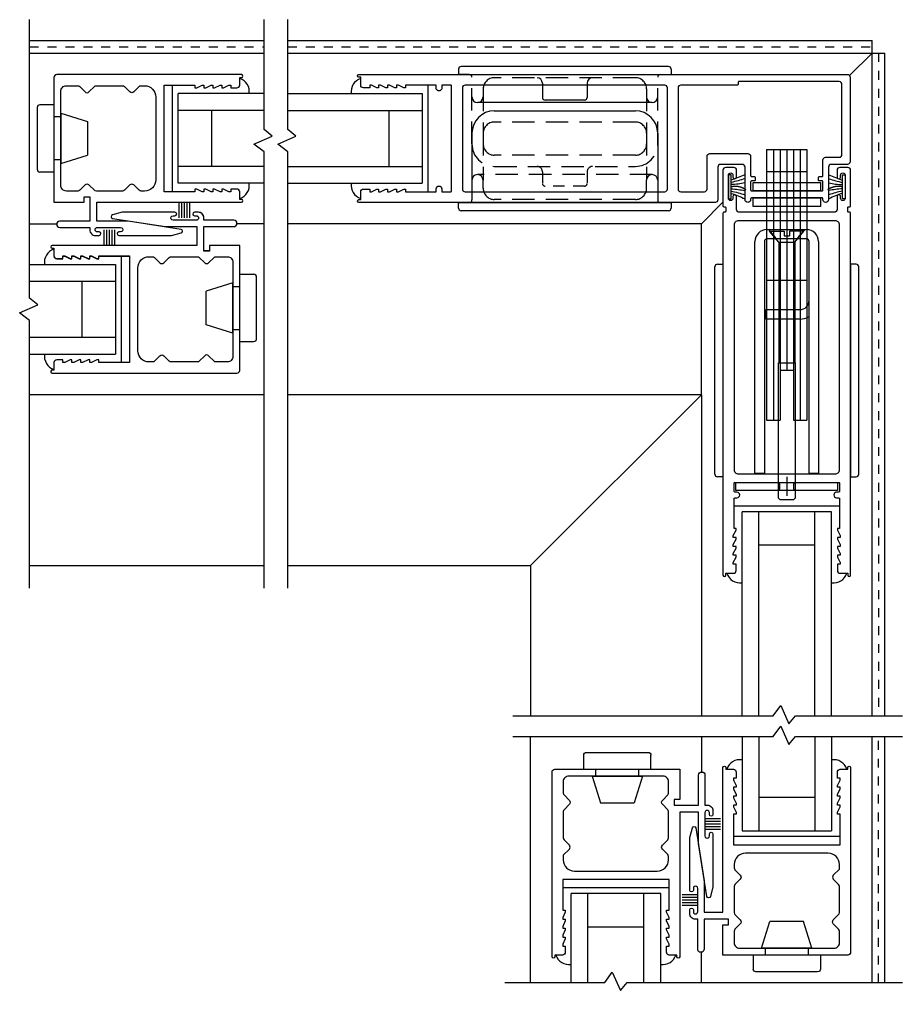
# Model space of a CAD drawing. Extents: x -28 to 139, y -71 to 44.
# Drawn here: x 4.92 to 14.79, y 32.75 to 43.6 of the extents above; entities that cross this region are included whole.
import ezdxf

# ---------------------------------------------------------------- set-up
doc = ezdxf.new("R2010")
doc.units = 0
doc.header["$MEASUREMENT"] = 0
doc.linetypes.add('HIDDEN', pattern=[0.375, 0.25, -0.125])
doc.layers.get('0').update_dxf_attribs({"linetype": 'CONTINUOUS'})
for name, color, linetype in [('FLUSH_PULLS', 5, 'CONTINUOUS'), ('GLASS-VINYL', 7, 'CONTINUOUS'), ('MISC', 7, 'CONTINUOUS'), ('SASH', 5, 'CONTINUOUS'), ('SEAL', 7, 'CONTINUOUS'), ('SILL-PAN', 7, 'CONTINUOUS'), ('VENT', 5, 'CONTINUOUS')]:
    doc.layers.add(name, color=color, linetype=linetype)
doc.styles.get("Standard").update_dxf_attribs({"font": 'simplex.shx'})

# ---------------------------------------------------------------- blocks, each defined once
blk = doc.blocks.new('A$C1D443341')
for p, q in [((0, 0.719), (0, 0.031)), ((0.188, 0.75), (0.031, 0.75)), ((0.188, 0.75), (0.188, 0)), ((0.264, 0.656), (0.562, 0.563)), ((0.264, 0.656), (0.264, 0.094)), ((0.264, 0.615), (0.188, 0.615)), ((0.562, 0.563), (0.562, 0.187)), ((0.264, 0.135), (0.188, 0.135)), ((0.264, 0.094), (0.562, 0.187)), ((0.188, 0), (0.031, 0))]:
    blk.add_line(p, q)
for centre, start, end in [((0.031, 0.719), 90, 180), ((0.031, 0.031), 180, 270)]:
    blk.add_arc(centre, 0.031, start, end)
blk = doc.blocks.new('3006 STD POST-INTERLOCKER')
for points in [[(-2.074, -0.666), (-2.074, -0.58, -0.414214), (-2.043, -0.55), (-1.974, -0.55), (-1.974, -0.58), (-1.954, -0.58), (-1.894, -0.55), (-1.874, -0.55), (-1.874, -0.58), (-1.854, -0.58), (-1.794, -0.55), (-1.774, -0.55), (-1.774, -0.58), (-1.754, -0.58), (-1.694, -0.55), (-1.674, -0.55), (-1.674, -0.58), (-1.654, -0.58), (-1.594, -0.55), (-1.574, -0.55), (-1.574, -0.58), (-1.231, -0.58), (-1.231, 0.61), (-1.574, 0.61), (-1.574, 0.581), (-1.594, 0.581), (-1.654, 0.61), (-1.674, 0.61), (-1.674, 0.581), (-1.694, 0.581), (-1.754, 0.61), (-1.774, 0.61), (-1.774, 0.581), (-1.794, 0.581), (-1.854, 0.61), (-1.874, 0.61), (-1.874, 0.581), (-1.894, 0.581), (-1.954, 0.61), (-1.974, 0.61), (-1.974, 0.581), (-2.043, 0.581, -0.414214), (-2.074, 0.611), (-2.074, 0.696), (-2.094, 0.696, -0.999996), (-2.094, 0.728), (-0.031, 0.728, -0.414214), (0, 0.697), (0, -0.697), (-0.338, -0.697), (-0.338, -0.635), (-0.4, -0.635), (-0.4, -0.908), (-0.066, -0.908, -1), (-0.066, -0.979), (-0.4, -0.979), (-0.4, -1.006, -0.414214), (-0.462, -1.068), (-0.504, -1.068, -1), (-0.504, -1.028), (-0.484, -1.028, 0.999996), (-0.484, -0.979), (-0.744, -0.979, 1.000003), (-0.744, -1.028), (-0.724, -1.028, -0.999994), (-0.724, -1.068), (-1.312, -1.068), (-1.422, -1.039, -0.811415), (-1.42, -1), (-0.828, -0.908), (-0.478, -0.908), (-0.478, -0.697), (-2.094, -0.697, -0.999996), (-2.094, -0.666), (-2.074, -0.666)], [(-0.891, 0.535), (-0.96, 0.604), (-1.012, 0.604, 0.414214), (-1.137, 0.479), (-1.137, -0.447, 0.414214), (-1.012, -0.572), (-0.973, -0.572, 0.198912), (-0.951, -0.563), (-0.891, -0.504, -0.414214), (-0.847, -0.504), (-0.787, -0.563, 0.198912), (-0.765, -0.572), (-0.473, -0.572, 0.198912), (-0.451, -0.563), (-0.391, -0.504, -0.414214), (-0.347, -0.504), (-0.287, -0.563, 0.198912), (-0.265, -0.572), (-0.138, -0.572, 0.414214), (-0.076, -0.51), (-0.076, 0.542, 0.414214), (-0.138, 0.604), (-0.265, 0.604, 0.198912), (-0.287, 0.594), (-0.347, 0.535, -0.414214), (-0.391, 0.535), (-0.451, 0.594, 0.198912), (-0.473, 0.604), (-0.765, 0.604, 0.198912), (-0.787, 0.594), (-0.847, 0.535)]]:
    blk.add_lwpolyline(points, format="xyb")
blk.add_arc((-0.869, 0.557), 0.031, 225.0005, 315.0002)
blk = doc.blocks.new('A$C38BD2A69')
at = {"layer": 'FLUSH_PULLS'}
for p, q in [((0, 0.03), (0, 2.345)), ((0.03, 2.375), (0.09, 2.375)), ((0.09, 2.375), (0.09, 0)), ((0.865, 2.225), (0.12, 2.225)), ((1.115, 1.975), (1.115, 0.4)), ((0.865, 0.15), (0.12, 0.15)), ((0.09, 0), (0.03, 0))]:
    blk.add_line(p, q, dxfattribs=at)
at = {"layer": 'FLUSH_PULLS', "linetype": 'HIDDEN'}
for p, q in [((0.25, 2.1), (0.34, 2.1)), ((0.865, 2.1), (0.34, 2.1)), ((0.403, 0.213), (0.403, 2.163)), ((0.125, 0.4), (0.125, 1.975)), ((0.99, 0.4), (0.99, 1.975)), ((0.25, 0.275), (0.34, 0.275)), ((0.865, 0.275), (0.34, 0.275))]:
    blk.add_line(p, q, dxfattribs=at)
at = {"layer": 'FLUSH_PULLS'}
for centre, radius, start, end in [((0.03, 2.345), 0.03, 90, 180), ((0.12, 2.255), 0.03, 180, 270), ((0.34, 2.163), 0.0625, 0, 90), ((0.865, 1.975), 0.25, 0, 90), ((0.34, 2.163), 0.0625, 270, 0), ((0.865, 0.4), 0.25, 270, 0), ((0.34, 0.213), 0.0625, 0, 90), ((0.12, 0.12), 0.03, 90, 180), ((0.34, 0.213), 0.0625, 270, 360), ((0.03, 0.03), 0.03, 180, 270)]:
    blk.add_arc(centre, radius, start, end, dxfattribs=at)
at = {"layer": 'FLUSH_PULLS', "linetype": 'HIDDEN'}
for centre, start, end in [((0.25, 1.975), 90, 180), ((0.865, 1.975), 0, 90), ((0.25, 0.4), 180, 270), ((0.865, 0.4), 270, 0)]:
    blk.add_arc(centre, 0.125, start, end, dxfattribs=at)
blk = doc.blocks.new('A$C1E0F2519')
at = {"layer": 'FLUSH_PULLS'}
for p, q in [((1.245, 2.255), (1.245, 2.375)), ((1.305, 2.375), (1.245, 2.375)), ((1.335, 0.03), (1.335, 2.345)), ((0.932, 0.213), (0.932, 2.163)), ((1.245, 0.12), (1.245, 0)), ((1.305, 0), (1.245, 0))]:
    blk.add_line(p, q, dxfattribs=at)
at = {"layer": 'FLUSH_PULLS', "linetype": 'HIDDEN'}
for p, q in [((0.47, 2.225), (1.215, 2.225)), ((1.085, 2.1), (0.47, 2.1)), ((0.995, 2.1), (0.995, 2.1)), ((0.22, 1.975), (0.22, 0.4)), ((0.345, 0.4), (0.345, 1.975)), ((1.21, 0.4), (1.21, 1.975)), ((1.085, 0.275), (0.47, 0.275)), ((0.995, 0.275), (0.995, 0.275)), ((0.47, 0.15), (1.215, 0.15))]:
    blk.add_line(p, q, dxfattribs=at)
at = {"layer": 'FLUSH_PULLS', "linetype": 'HIDDEN', "ltscale": 0.5}
for p, q in [((0.16, 1.438), (0.03, 1.438)), ((0, 0.968), (0, 1.408)), ((0.16, 0.938), (0.03, 0.938))]:
    blk.add_line(p, q, dxfattribs=at)
at = {"layer": 'FLUSH_PULLS', "ltscale": 0.5}
for p, q in [((1.15, 1.438), (0.99, 1.438)), ((0.96, 0.968), (0.96, 1.408)), ((1.15, 0.938), (0.99, 0.938))]:
    blk.add_line(p, q, dxfattribs=at)
at = {"layer": 'FLUSH_PULLS'}
for centre, radius, start, end in [((1.305, 2.345), 0.03, 0, 90), ((0.995, 2.163), 0.0625, 90, 180), ((1.215, 2.255), 0.03, 270, 0), ((0.995, 2.163), 0.0625, 180, 270), ((0.995, 0.213), 0.0625, 90, 180), ((0.995, 0.213), 0.0625, 180, 270), ((1.215, 0.12), 0.03, 0, 90), ((1.215, 0.12), 0.03, 0, 90), ((1.305, 0.03), 0.03, 270, 0)]:
    blk.add_arc(centre, radius, start, end, dxfattribs=at)
at = {"layer": 'FLUSH_PULLS', "linetype": 'HIDDEN'}
for centre, radius, start, end in [((0.47, 1.975), 0.25, 90, 180), ((0.47, 1.975), 0.125, 90, 180), ((1.085, 1.975), 0.125, 0, 90), ((0.47, 0.4), 0.25, 180, 270), ((0.47, 0.4), 0.125, 180, 270), ((1.085, 0.4), 0.125, 270, 0)]:
    blk.add_arc(centre, radius, start, end, dxfattribs=at)
at = {"layer": 'FLUSH_PULLS', "linetype": 'HIDDEN', "ltscale": 0.5}
for centre, radius, start, end in [((0.03, 1.408), 0.03, 90, 180), ((0.16, 1.498), 0.06, 270, 0), ((0.03, 0.968), 0.03, 180, 270), ((0.16, 0.878), 0.06, 0, 90)]:
    blk.add_arc(centre, radius, start, end, dxfattribs=at)
at = {"layer": 'FLUSH_PULLS', "ltscale": 0.5}
for centre, radius, start, end in [((0.99, 1.408), 0.03, 90, 180), ((1.15, 1.498), 0.06, 270, 0), ((0.99, 0.968), 0.03, 180, 270), ((1.15, 0.878), 0.06, 0, 90)]:
    blk.add_arc(centre, radius, start, end, dxfattribs=at)
blk = doc.blocks.new('3771 CORNER LEAD STILE')
for points in [[(0.932, -0.038), (0.932, 0.69, -0.414214), (0.992, 0.75), (1.48, 0.75, -0.414214), (1.54, 0.69), (1.54, -0.04, 0.414214), (1.6, -0.1), (9.515, -0.1), (9.555, -0.1, 0.999996), (9.555, -0.036), (9.515, -0.036), (9.515, 0.138, 0.414214), (9.453, 0.2), (9.315, 0.2), (9.315, 0.14), (9.275, 0.14), (9.155, 0.2), (9.115, 0.2), (9.115, 0.14), (9.075, 0.14), (8.955, 0.2), (8.915, 0.2), (8.915, 0.14), (8.875, 0.14), (8.755, 0.2), (8.715, 0.2), (8.715, 0.14), (8.675, 0.14), (8.555, 0.2), (8.515, 0.2), (8.515, 0.14), (7.829, 0.14), (7.829, 0.204, 0.999996), (7.705, 0.204), (7.705, 0.14), (7.505, 0.14, -0.414214), (7.485, 0.16), (7.485, 2.5, -0.414214), (7.505, 2.52), (7.705, 2.52), (7.705, 2.456, 1.000005), (7.829, 2.456), (7.829, 2.52), (8.515, 2.52), (8.515, 2.46), (8.555, 2.46), (8.675, 2.52), (8.715, 2.52), (8.715, 2.46), (8.755, 2.46), (8.875, 2.52), (8.915, 2.52), (8.915, 2.46), (8.955, 2.46), (9.075, 2.52), (9.115, 2.52), (9.115, 2.46), (9.155, 2.46), (9.275, 2.52), (9.315, 2.52), (9.315, 2.46), (9.453, 2.46, 0.414214), (9.515, 2.522), (9.515, 2.696), (9.555, 2.696, 1), (9.555, 2.76), (-1.353, 2.76, 0.414214), (-1.413, 2.7), (-1.413, 0.81, 0.414214), (-1.353, 0.75), (-0.992, 0.75, -0.414214), (-0.932, 0.69), (-0.932, -0.038, 1), (-0.808, -0.038), (-0.808, -0.02, -0.414214), (-0.788, 0), (0.788, 0, -0.414214), (0.808, -0.02), (0.808, -0.038, 1)], [(0.788, 0.48), (0.728, 0.48, 0.414214), (0.708, 0.46), (0.708, 0.4, 0.414214), (0.728, 0.38), (0.788, 0.38, -0.414214), (0.808, 0.36), (0.808, 0.18, -0.414214), (0.788, 0.16), (-0.788, 0.16, -0.414214), (-0.808, 0.18), (-0.808, 0.36, -0.414214), (-0.788, 0.38), (-0.728, 0.38, 0.414214), (-0.708, 0.4), (-0.708, 0.46, 0.414214), (-0.728, 0.48), (-0.788, 0.48, -0.414214), (-0.808, 0.5), (-0.808, 0.85, 0.414214), (-0.868, 0.91), (-1.173, 0.91, -0.414214), (-1.233, 0.97), (-1.233, 2.53, -0.381225), (-1.173, 2.6), (1.067, 2.6, -0.414214), (1.087, 2.58), (1.087, 2.54, 0.414214), (1.107, 2.52), (2.367, 2.52, -0.414214), (2.427, 2.46), (2.427, 0.2, -0.414214), (2.367, 0.14), (1.84, 0.14, -0.414214), (1.78, 0.2), (1.78, 0.93, 0.414214), (1.72, 0.99), (0.868, 0.99, 0.414214), (0.808, 0.93), (0.808, 0.5, -0.414214)], [(2.727, 0.14, -0.414214), (2.667, 0.2), (2.667, 2.46, -0.414214), (2.727, 2.52), (7.185, 2.52, -0.414214), (7.245, 2.46), (7.245, 0.2, -0.414214), (7.185, 0.14)]]:
    blk.add_lwpolyline(points, format="xyb", close=True)
blk = doc.blocks.new('*U82')
for centre, radius, start, end in [((-0.303, 1.135), 1.112, 287.4409, 295.9325), ((-0.19, 1.188), 1.16, 280.9256, 288.7507), ((-0.031, 1.124), 1.102, 273.1709, 281.1969), ((-0.031, -1.124), 1.102, 78.8031, 86.8291), ((-0.19, -1.188), 1.16, 71.2493, 79.0744), ((-0.303, -1.135), 1.112, 64.0675, 72.5591)]:
    blk.add_arc(centre, radius, start, end)
at = {"layer": 'SEAL'}
blk.add_lwpolyline([(0, -0.135), (0, 0.135), (0.03, 0.135), (0.03, -0.135)], close=True, dxfattribs=at)
at = {"layer": 'SEAL', "const_width": 0.015}
blk.add_lwpolyline([(0.03, 0, 0.219791), (0.196, 0.034)], format="xyb", dxfattribs=at)
at = {"flags": 9}
for tag, p in [('MANUFACTURER_PART_#', (0, -0.199)), ('FLEETWOOD_PART_#', (-0.001, -0.249))]:
    blk.add_attdef(tag, p, '', height=0.0312, dxfattribs=at)
blk = doc.blocks.new('Archetype_Latch_for_3707')
for p, q in [((-2.954, 0.713), (-2.954, 0.773)), ((-2.924, 0.803), (-0.609, 0.803)), ((-0.579, 0.773), (-0.579, 0.713)), ((-0.579, 0.713), (-2.954, 0.713)), ((-3.106, -0.568), (-3.106, 0.568)), ((-3.106, 0.568), (-3.016, 0.568)), ((-3.016, 0.568), (-3.016, -0.568)), ((-2.918, 0.25), (-2.918, 0.355)), ((-2.918, 0.355), (-0.328, 0.355)), ((-0.328, 0.25), (-2.918, 0.25)), ((0.7, 0.225), (-2.32, 0.225)), ((-2.32, 0.225), (-2.32, 0.075)), ((-1.193, 0.235), (-1.088, 0.235)), ((-1.193, -0.145), (-1.193, 0.235)), ((-1.088, -0.145), (-1.088, 0.235)), ((-0.762, -0.225), (-0.762, 0.225)), ((-0.298, -0.22), (-0.298, 0.22)), ((-0.193, 0.22), (-0.193, -0.22)), ((0.45, -0.225), (0.45, 0.225)), ((0.7, 0.225), (0.7, -0.225)), ((0.7, 0.15), (-2.32, 0.15)), ((-0.332, 0.089), (-0.211, 0.193)), ((-0.211, 0.193), (-0.211, 0.03)), ((-3.211, 0.075), (-3.193, 0.093)), ((-3.211, -0.075), (-3.211, 0.075)), ((-3.193, 0.093), (-1.68, 0.093)), ((0.7, 0.075), (-2.32, 0.075)), ((-1.768, -0.075), (-1.768, 0.075)), ((0.7, 0), (-1.768, 0)), ((-1.68, 0.093), (-1.68, -0.093)), ((-0.332, 0.089), (-1.68, 0.089)), ((-0.332, 0.089), (-0.332, -0.089)), ((-0.264, 0.03), (-0.264, -0.03)), ((-0.211, 0.03), (-0.264, 0.03)), ((-3.193, -0.093), (-3.211, -0.075)), ((-1.68, -0.093), (-3.193, -0.093)), ((0.7, -0.075), (-2.32, -0.075)), ((-2.32, -0.075), (-2.32, -0.225)), ((-0.332, -0.089), (-1.68, -0.089)), ((-0.332, -0.089), (-0.211, -0.192)), ((-0.211, -0.03), (-0.264, -0.03)), ((-0.211, -0.192), (-0.211, -0.03)), ((0.7, -0.15), (-2.32, -0.15)), ((-2.918, -0.355), (-2.918, -0.25)), ((-2.918, -0.25), (-0.328, -0.25)), ((0.7, -0.225), (-2.32, -0.225)), ((-0.328, -0.355), (-2.918, -0.355)), ((-0.328, -0.355), (-0.983, -0.355)), ((-3.016, -0.568), (-3.106, -0.568)), ((-0.579, -0.713), (-2.954, -0.713)), ((-2.954, -0.713), (-2.954, -0.773)), ((-0.579, -0.773), (-0.579, -0.713)), ((-2.924, -0.803), (-0.609, -0.803))]:
    blk.add_line(p, q)
at = {"ltscale": 0.5}
for p, q in [((-0.193, 0.205), (-0.286, 0.125)), ((-3.016, 0.095), (-3.106, 0.095)), ((-3.106, 0.095), (-3.091, 0.08)), ((-3.031, 0.08), (-3.091, 0.08)), ((-3.016, 0.095), (-3.031, 0.08)), ((-3.091, -0.08), (-3.106, -0.095)), ((-3.016, -0.095), (-3.106, -0.095)), ((-3.091, -0.08), (-3.031, -0.08)), ((-3.031, -0.08), (-3.016, -0.095)), ((-0.286, -0.125), (-0.193, -0.205))]:
    blk.add_line(p, q, dxfattribs=at)
at = {"ltscale": 0.3}
blk.add_line((-2.956, 0), (-3.166, 0), dxfattribs=at)
for centre, radius, start, end in [((-2.924, 0.773), 0.03, 90, 180), ((-0.609, 0.773), 0.03, 0, 90), ((-0.328, 0.22), 0.135, 0, 90), ((-0.328, 0.22), 0.03, 360, 90), ((-0.983, -0.145), 0.21, 180, 210), ((-0.983, -0.145), 0.105, 180, 270), ((-0.328, -0.22), 0.03, 270, 360), ((-0.328, -0.22), 0.135, 270, 0), ((-2.924, -0.773), 0.03, 180, 270), ((-0.609, -0.773), 0.03, 270, 360)]:
    blk.add_arc(centre, radius, start, end)
blk = doc.blocks.new('3707_Lock_Stile_Archetype_Female_Yoke_wLatch')
for points in [[(-4.031, 0.681), (-4.031, 0.596, 0.414214), (-4, 0.565), (-3.931, 0.565), (-3.931, 0.597), (-3.911, 0.597), (-3.851, 0.565), (-3.831, 0.565), (-3.831, 0.597), (-3.811, 0.597), (-3.751, 0.565), (-3.731, 0.565), (-3.731, 0.597), (-3.711, 0.597), (-3.651, 0.565), (-3.631, 0.565), (-3.631, 0.597), (-3.611, 0.597), (-3.551, 0.565), (-3.531, 0.565), (-3.531, 0.588), (-3.198, 0.588, -0.414214), (-3.188, 0.578), (-3.188, 0.556, 1), (-3.126, 0.556), (-3.126, 0.578, -0.414214), (-3.116, 0.588), (-3.026, 0.588, -0.414214), (-3.016, 0.578), (-3.016, -0.578, -0.414214), (-3.026, -0.588), (-3.116, -0.588, -0.414214), (-3.126, -0.578), (-3.126, -0.556, 1), (-3.188, -0.556), (-3.188, -0.578, -0.414214), (-3.198, -0.588), (-3.531, -0.588), (-3.531, -0.565), (-3.551, -0.565), (-3.611, -0.597), (-3.631, -0.597), (-3.631, -0.565), (-3.651, -0.565), (-3.711, -0.597), (-3.731, -0.597), (-3.731, -0.565), (-3.751, -0.565), (-3.811, -0.597), (-3.831, -0.597), (-3.831, -0.565), (-3.851, -0.565), (-3.911, -0.597), (-3.931, -0.597), (-3.931, -0.565), (-4, -0.565, 0.414214), (-4.031, -0.596), (-4.031, -0.681), (-4.051, -0.681, 1), (-4.051, -0.713), (-0.01, -0.713, 0.414214), (0, -0.703), (0, -0.692, -0.414214), (0.01, -0.682), (0.053, -0.682, -0.414214), (0.062, -0.692), (0.062, -0.703, 0.414214), (0.073, -0.713), (0.469, -0.713, 0.414214), (0.5, -0.682), (0.5, -0.592, 0.414214), (0.469, -0.561), (0.395, -0.561, 1.000009), (0.395, -0.601), (0.415, -0.601, -1), (0.415, -0.651), (0.155, -0.651, -1), (0.155, -0.601), (0.175, -0.601, 1.000009), (0.175, -0.561), (0.031, -0.561, -0.414214), (0, -0.53), (0, 0.53, -0.414214), (0.031, 0.561), (0.175, 0.561, 1.000009), (0.175, 0.601), (0.155, 0.601, -1), (0.155, 0.651), (0.415, 0.651, -1), (0.415, 0.601), (0.395, 0.601, 1.000009), (0.395, 0.561), (0.469, 0.561, 0.414214), (0.5, 0.592), (0.5, 0.682, 0.414214), (0.469, 0.713), (0.073, 0.713, 0.414214), (0.062, 0.703), (0.062, 0.692, -0.414214), (0.053, 0.682), (0.01, 0.682, -0.414214), (0, 0.692), (0, 0.703, 0.414214), (-0.01, 0.713), (-4.051, 0.713, 1), (-4.051, 0.681)], [(-2.922, 0.542), (-2.922, -0.542, 0.414214), (-2.876, -0.588), (-0.14, -0.588, 0.414214), (-0.094, -0.542), (-0.094, 0.542, 0.414214), (-0.14, 0.588), (-2.876, 0.588, 0.414214)]]:
    blk.add_lwpolyline(points, format="xyb", close=True)
blk.add_blockref('Archetype_Latch_for_3707', (0, 0))
at = {"layer": 'SEAL', "xscale": -1, "rotation": 90}
blk.add_blockref('*U82', (0.285, 0.651), dxfattribs=at)
at = {"layer": 'SEAL', "rotation": 90.00000000000001}
blk.add_blockref('*U82', (0.285, -0.651), dxfattribs=at)

msp = doc.modelspace()

# ---------------------------------------------------------------- linework, layer by layer
for p, q in [((5.03774, 41.31379), (5.34302, 41.31379)), ((7.65677, 41.31379), (7.35202, 41.31379)), ((12.53807, 41.31378), (7.9216, 41.31378)), ((12.53807, 39.40578), (12.53807, 41.31378)), ((7.65677, 39.40578), (5.03774, 39.40578)), ((12.53807, 39.40578), (7.9216, 39.40578)), ((12.53807, 39.40578), (12.53807, 35.8214)), ((12.53807, 35.58867), (12.53807, 35.19146)), ((12.53807, 32.84118), (12.53807, 33.18017))]:
    msp.add_line(p, q)
at = {"color": 7}
for points in [[(5.03774, 37.24569), (5.03774, 40.23478), (4.92351, 40.31905), (5.12738, 40.41051), (5.03774, 40.48478), (5.03774, 43.59677)], [(7.65677, 37.24569), (7.65677, 42.11768), (7.54253, 42.20194), (7.74641, 42.2934), (7.65677, 42.36768), (7.65677, 43.59677)], [(7.9216, 37.24569), (7.9216, 42.11768), (7.80737, 42.20194), (8.01124, 42.2934), (7.9216, 42.36768), (7.9216, 43.59677)]]:
    msp.add_lwpolyline(points, dxfattribs=at)
for points in [[(13.11707, 41.77664), (13.86707, 41.77664), (13.86707, 41.68264), (13.11707, 41.68264)], [(13.11707, 41.60264), (13.86707, 41.60264), (13.86707, 41.50864), (13.11707, 41.50864)]]:
    msp.add_lwpolyline(points, close=True)
at = {"layer": 'GLASS-VINYL'}
for p, q in [((6.63088, 42.86278), (6.63088, 41.67278)), ((6.69588, 41.76778), (6.69588, 42.76778)), ((7.65677, 42.76778), (6.69588, 42.76778)), ((7.65677, 42.58028), (6.69588, 42.58028)), ((7.07088, 41.95528), (7.07088, 42.58028)), ((7.65677, 41.95528), (6.69588, 41.95528)), ((7.65677, 41.76778), (6.69588, 41.76778)), ((6.06188, 39.76478), (6.06188, 40.95478)), ((5.03774, 40.85978), (5.99688, 40.85978)), ((5.99688, 40.85978), (5.99688, 39.85978)), ((5.03774, 40.67228), (5.99688, 40.67228)), ((5.62188, 40.67228), (5.62188, 40.04728)), ((5.03774, 40.04728), (5.99688, 40.04728)), ((5.03774, 39.85978), (5.99688, 39.85978)), ((12.99207, 35.58867), (12.99207, 34.53531)), ((13.17957, 35.58867), (13.17957, 34.53531)), ((13.80457, 35.58867), (13.80457, 34.53531)), ((13.99207, 35.58867), (13.99207, 34.53531)), ((13.17957, 34.91031), (13.80457, 34.91031)), ((12.99207, 34.53531), (13.99207, 34.53531)), ((14.08707, 34.47031), (12.89707, 34.47031)), ((10.98907, 33.90131), (12.17907, 33.90131)), ((11.08407, 32.84118), (11.08407, 33.83631)), ((12.08407, 33.83631), (11.08407, 33.83631)), ((11.27157, 32.84118), (11.27157, 33.83631)), ((11.89657, 32.84118), (11.89657, 33.83631)), ((12.08407, 32.84118), (12.08407, 33.83631)), ((11.89657, 33.46131), (11.27157, 33.46131))]:
    msp.add_line(p, q, dxfattribs=at)
at = {"layer": 'GLASS-VINYL', "color": 7}
for p, q in [((9.48694, 41.67278), (9.48694, 42.86278)), ((7.9216, 42.76778), (9.42194, 42.76778)), ((9.42194, 42.76778), (9.42194, 41.76778)), ((7.9216, 42.58028), (9.42194, 42.58028)), ((9.04694, 42.58028), (9.04694, 41.95528)), ((7.9216, 41.95528), (9.42194, 41.95528)), ((7.9216, 41.76778), (9.42194, 41.76778)), ((12.89708, 38.16432), (14.08708, 38.16432)), ((13.99208, 38.09932), (12.99208, 38.09932)), ((12.99208, 35.8214), (12.99208, 38.09932)), ((13.17958, 35.8214), (13.17958, 38.09932)), ((13.80458, 35.8214), (13.80458, 38.09932)), ((13.99208, 35.8214), (13.99208, 38.09932)), ((13.80458, 37.72432), (13.17958, 37.72432))]:
    msp.add_line(p, q, dxfattribs=at)
at = {"layer": 'GLASS-VINYL'}
for points in [[(10.43152, 35.8214), (13.33966, 35.8214), (13.42392, 35.93563), (13.51538, 35.73175), (13.58966, 35.8214), (14.78501, 35.8214)], [(10.43152, 35.58867), (13.33966, 35.58867), (13.42392, 35.70291), (13.51538, 35.49903), (13.58966, 35.58867), (14.78501, 35.58867)]]:
    msp.add_lwpolyline(points, dxfattribs=at)
for centre, start, end in [((7.33781, 42.79231), 350.75972, 72.645769), ((7.33781, 41.74325), 287.354231, 9.24028), ((5.35494, 40.88431), 107.354231, 189.24028), ((5.35494, 39.83525), 170.75972, 252.645769), ((12.96754, 35.17725), 80.75972, 162.645769), ((14.0166, 35.17725), 17.354231, 99.24028), ((11.05954, 33.19438), 197.354231, 279.24028), ((12.1086, 33.19438), 260.75972, 342.645769)]:
    msp.add_arc(centre, 0.15276, start, end, dxfattribs=at)
at = {"layer": 'GLASS-VINYL', "color": 7}
for centre, start, end in [((8.78001, 42.79231), 107.354231, 189.24028), ((8.78001, 41.74325), 170.75972, 252.645769), ((12.96755, 37.45738), 197.354231, 279.24028), ((14.01661, 37.45738), 260.75972, 342.645769)]:
    msp.add_arc(centre, 0.15276, start, end, dxfattribs=at)
at = {"layer": 'MISC'}
for p, q in [((14.44607, 43.22178), (14.19353, 42.96924)), ((12.77908, 41.55479), (12.53807, 41.31378)), ((12.53807, 39.40578), (10.63007, 37.49778))]:
    msp.add_line(p, q, dxfattribs=at)
msp.add_lwpolyline([(10.34374, 32.84118), (11.45907, 32.84118), (11.54334, 32.95541), (11.6348, 32.75153), (11.70907, 32.84118), (14.78288, 32.84118)], dxfattribs=at)
at = {"layer": 'SASH'}
msp.add_lwpolyline([(5.30938, 41.04178), (5.30938, 40.95578, 0.41421356), (5.34038, 40.92478), (5.40938, 40.92478), (5.40938, 40.95478), (5.42938, 40.95478), (5.48938, 40.92478), (5.50938, 40.92478), (5.50938, 40.95478), (5.52938, 40.95478), (5.58938, 40.92478), (5.60938, 40.92478), (5.60938, 40.95478), (5.62938, 40.95478), (5.68938, 40.92478), (5.70938, 40.92478), (5.70938, 40.95478), (5.72938, 40.95478), (5.78938, 40.92478), (5.80938, 40.92478), (5.80938, 40.95478), (6.15238, 40.95478), (6.15238, 39.76478), (5.80938, 39.76478), (5.80938, 39.79478), (5.78938, 39.79478), (5.72938, 39.76478), (5.70938, 39.76478), (5.70938, 39.79478), (5.68938, 39.79478), (5.62938, 39.76478), (5.60938, 39.76478), (5.60938, 39.79478), (5.58938, 39.79478), (5.52938, 39.76478), (5.50938, 39.76478), (5.50938, 39.79478), (5.48938, 39.79478), (5.42938, 39.76478), (5.40938, 39.76478), (5.40938, 39.79478), (5.34038, 39.79478, 0.41421356), (5.30938, 39.76378), (5.30938, 39.67878), (5.28938, 39.67878, 0.99999571), (5.28938, 39.64678), (7.35238, 39.64678, 0.41421356), (7.38338, 39.67778), (7.38338, 41.07278), (7.04538, 41.07278), (7.04538, 41.01078), (6.98338, 41.01078), (6.98338, 41.28378), (7.31738, 41.28378, 1), (7.31738, 41.35378), (6.98338, 41.35378), (6.98338, 41.38178, 0.41421356), (6.92138, 41.44378), (6.87938, 41.44378, 1), (6.87938, 41.40378), (6.89938, 41.40378, -0.9999959), (6.89938, 41.35378), (6.63938, 41.35378, -1.0000034), (6.63938, 41.40378), (6.65938, 41.40378, 0.9999936), (6.65938, 41.44378), (6.07138, 41.44378), (5.9612, 41.41426, 0.8114148), (5.96332, 41.37518), (6.55538, 41.28378), (6.90538, 41.28378), (6.90538, 41.07278), (5.28938, 41.07278, 0.99999571), (5.28938, 41.04078), (5.30938, 41.04078)], format="xyb", dxfattribs=at)
at = {"layer": 'SEAL'}
for p, q in [((6.70782, 41.3806), (6.70782, 41.55478)), ((6.73782, 41.3806), (6.73782, 41.55478)), ((6.76782, 41.3806), (6.76782, 41.55478)), ((6.79782, 41.3806), (6.79782, 41.55478)), ((6.82782, 41.3806), (6.82782, 41.55478)), ((5.86493, 41.24697), (5.86493, 41.07278)), ((5.89493, 41.24697), (5.89493, 41.07278)), ((5.92493, 41.24697), (5.92493, 41.07278)), ((5.95493, 41.24697), (5.95493, 41.07278)), ((5.98493, 41.24697), (5.98493, 41.07278)), ((12.75226, 34.66881), (12.57807, 34.66881)), ((12.75226, 34.63881), (12.57807, 34.63881)), ((12.75226, 34.60881), (12.57807, 34.60881)), ((12.75226, 34.57881), (12.57807, 34.57881)), ((12.75226, 34.54881), (12.57807, 34.54881)), ((12.49807, 33.82098), (12.32389, 33.82098)), ((12.49807, 33.79098), (12.32389, 33.79098)), ((12.49807, 33.76098), (12.32389, 33.76098)), ((12.49807, 33.73098), (12.32389, 33.73098)), ((12.49807, 33.70098), (12.32389, 33.70098))]:
    msp.add_line(p, q, dxfattribs=at)
at = {"layer": 'SILL-PAN'}
for p, q in [((5.03774, 43.36078), (7.65677, 43.36078)), ((7.9216, 43.36078), (14.44607, 43.36078)), ((14.44607, 35.8214), (14.44607, 43.36078)), ((14.44607, 35.8214), (14.44607, 43.29128)), ((5.03774, 43.22178), (7.65677, 43.22178)), ((7.9216, 43.22178), (14.58507, 43.22178)), ((14.58507, 35.8214), (14.58507, 43.22178)), ((5.03774, 37.49779), (7.65677, 37.49779)), ((5.03774, 37.49778), (7.65677, 37.49778)), ((7.9216, 37.49779), (10.49107, 37.49779)), ((7.9216, 37.49778), (10.63007, 37.49779)), ((10.63007, 37.49779), (10.63007, 35.8214)), ((10.63007, 32.84118), (10.63007, 35.58867)), ((10.63007, 32.84118), (10.63007, 35.58867)), ((14.44607, 32.84118), (14.44607, 35.58867)), ((14.58507, 32.84118), (14.58507, 35.58867))]:
    msp.add_line(p, q, dxfattribs=at)
at = {"layer": 'SILL-PAN', "linetype": 'HIDDEN', "ltscale": 0.25}
for p, q in [((5.03774, 43.29128), (7.65677, 43.29128)), ((7.9216, 43.29128), (14.44607, 43.29128)), ((14.51557, 43.22178), (14.51557, 35.8214)), ((14.51557, 32.84118), (14.51557, 35.58867))]:
    msp.add_line(p, q, dxfattribs=at)

# ---------------------------------------------------------------- block references
at = {"layer": 'FLUSH_PULLS', "rotation": 90}
for name, p in [('A$C1E0F2519', (12.20144, 41.73562)), ('A$C38BD2A69', (12.20144, 41.46062))]:
    msp.add_blockref(name, p, dxfattribs=at)
at = {"layer": 'MISC'}
msp.add_blockref('A$C1D443341', (5.12138, 41.89278), dxfattribs=at)
at = {"layer": 'MISC', "rotation": 180}
msp.add_blockref('A$C1D443341', (7.57138, 40.75028), dxfattribs=at)
at = {"layer": 'MISC', "xscale": -1}
for p, rotation in [((11.97457, 35.41081), 90), ((13.11707, 32.96081), 270)]:
    msp.add_blockref('A$C1D443341', p, dxfattribs=dict(at, rotation=rotation))
at = {"layer": 'SASH', "xscale": -1}
msp.add_blockref('3006 STD POST-INTERLOCKER', (5.30938, 42.25228), dxfattribs=at)
at = {"layer": 'SASH', "xscale": -1, "rotation": 180}
msp.add_blockref('3006 STD POST-INTERLOCKER', (7.38338, 40.37528), dxfattribs=at)
at = {"layer": 'SASH'}
for p, rotation in [((13.47657, 33.14881), 270), ((11.59957, 35.22281), 90)]:
    msp.add_blockref('3006 STD POST-INTERLOCKER', p, dxfattribs=dict(at, rotation=rotation))
at = {"layer": 'VENT', "xscale": -0.5, "yscale": 0.5, "zscale": 0.5}
msp.add_blockref('3771 CORNER LEAD STILE', (13.49207, 41.60264), dxfattribs=at)
at = {"layer": 'VENT', "rotation": 90}
msp.add_blockref('3707_Lock_Stile_Archetype_Female_Yoke_wLatch', (13.49207, 41.44307), dxfattribs=at)

doc.saveas('drawing.dxf')
